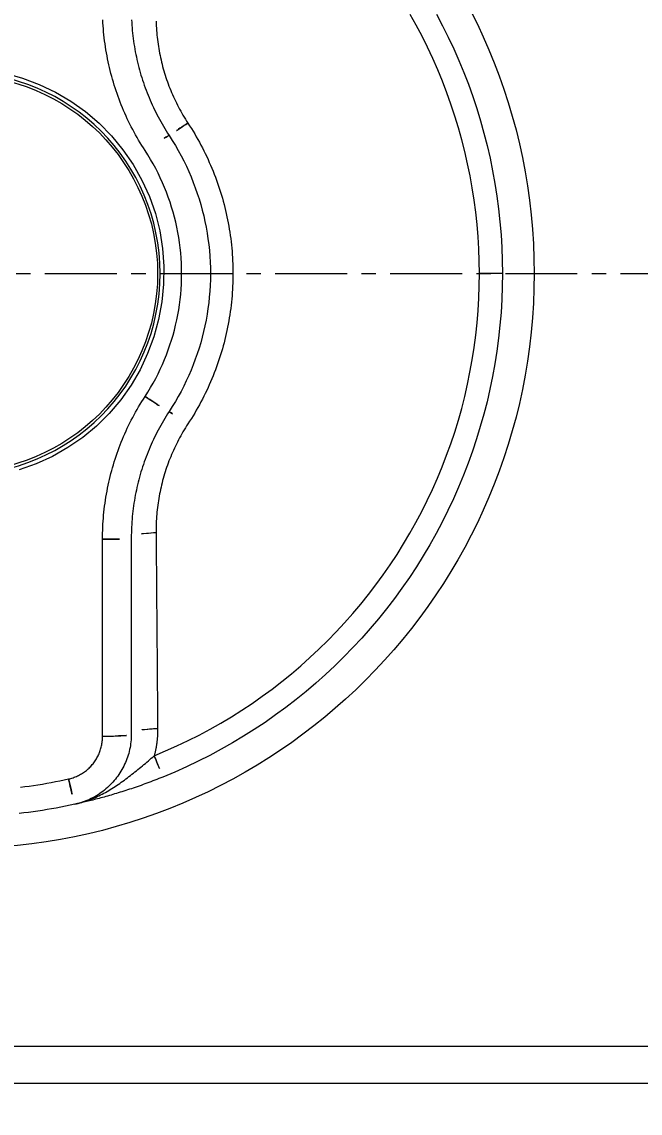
# Model space of a CAD drawing. Extents: x 16296679582 to 16296680068, y -37409616349 to -37409615993.
# Drawn here: x 16296679704.86 to 16296679726.35, y -37409616191.15 to -37409616153.18 of the extents above; entities that cross this region are included whole.
import ezdxf

# ---------------------------------------------------------------- set-up
doc = ezdxf.new("R2010")
doc.units = 0
doc.header["$LTSCALE"] = 10
doc.header["$MEASUREMENT"] = 0
doc.header["$PDMODE"] = 3
doc.header["$PDSIZE"] = -10
doc.linetypes.add('CENTER', pattern=[2, 1.25, -0.25, 0.25, -0.25])
doc.layers.get('0').update_dxf_attribs({"linetype": 'CONTINUOUS'})
doc.layers.get('DEFPOINTS').update_dxf_attribs({"linetype": 'CONTINUOUS'})
doc.layers.add('CL', color=2, linetype='CENTER')
doc.layers.add('DWG', color=7, linetype='CONTINUOUS')
doc.styles.add('Daelim Dimension', font='')
doc.styles.get('Daelim Dimension').set_extended_font_data('나눔고딕')
doc.dimstyles.new('DEFAULT', dxfattribs={"dimscale": 2, "dimtxt": 2, "dimasz": 2, "dimexe": 0, "dimexo": 2, "dimgap": 1, "dimtad": 1, "dimdec": 1, "dimzin": 9, "dimdsep": 46, "dimtxsty": 'Daelim Dimension', "dimcen": 0.5, "dimclrd": 252, "dimclre": 252, "dimclrt": 3, "dimadec": 1, "dimazin": 0, "dimtfac": 1, "dimtdec": 1, "dimtix": 1, "dimtmove": 0, "dimatfit": 3, "dimfxl": 1, "dimtolj": 1, "dimtzin": 1, "dimlwd": 9, "dimlwe": 9, "dimarcsym": 0})

# ---------------------------------------------------------------- blocks, each defined once
blk = doc.blocks.new('*D44')
at = {"color": 5, "lineweight": 9, "transparency": 16777216}
for p, q in [((16296679664.66807, -37409616157.93708), (16296679664.66807, -37409616082.79661)), ((16296679668.66807, -37409616082.79661), (16296679786.66807, -37409616082.79661)), ((16296679790.66807, -37409616157.93708), (16296679790.66807, -37409616082.79661))]:
    blk.add_line(p, q, dxfattribs=at)
at = {"color": 5, "transparency": 16777216}
for points in [[(16296679668.66807, -37409616082.12994), (16296679668.66807, -37409616083.46327), (16296679664.66807, -37409616082.79661)], [(16296679786.66807, -37409616082.12994), (16296679786.66807, -37409616083.46327), (16296679790.66807, -37409616082.79661)]]:
    blk.add_solid(points, dxfattribs=at)
at = {"layer": 'DEFPOINTS', "color": 0, "transparency": 16777216}
for p in [(16296679790.66807, -37409616082.79661), (16296679664.66807, -37409616161.93708), (16296679790.66807, -37409616161.93708)]:
    blk.add_point(p, dxfattribs=at)
at = {"color": 7, "transparency": 16777216, "insert": (16296679727.66807, -37409616076.44182), "char_height": 8, "attachment_point": 5, "style": 'Daelim Dimension'}
blk.add_mtext('\\A1;126', dxfattribs=at)
blk = doc.blocks.new('*D39')
at = {"color": 5, "lineweight": 9, "transparency": 16777216}
for p, q in [((16296679698.66807, -37409616123.93708), (16296679649.53691, -37409616123.93708)), ((16296679649.53691, -37409616127.93708), (16296679649.53691, -37409616195.93708)), ((16296679708.16807, -37409616199.93708), (16296679649.53691, -37409616199.93708))]:
    blk.add_line(p, q, dxfattribs=at)
at = {"color": 5, "transparency": 16777216}
for points in [[(16296679648.87024, -37409616127.93708), (16296679650.20357, -37409616127.93708), (16296679649.53691, -37409616123.93708)], [(16296679648.87024, -37409616195.93708), (16296679650.20357, -37409616195.93708), (16296679649.53691, -37409616199.93708)]]:
    blk.add_solid(points, dxfattribs=at)
at = {"layer": 'DEFPOINTS', "color": 0, "transparency": 16777216}
for p in [(16296679702.66807, -37409616123.93708), (16296679649.53691, -37409616199.93708), (16296679712.16807, -37409616199.93708)]:
    blk.add_point(p, dxfattribs=at)
at = {"color": 7, "transparency": 16777216, "insert": (16296679643.18212, -37409616161.93708), "char_height": 8, "attachment_point": 5, "rotation": 90, "style": 'Daelim Dimension'}
blk.add_mtext('\\A1;76', dxfattribs=at)
blk = doc.blocks.new('*D42')
at = {"color": 5, "lineweight": 9, "transparency": 16777216}
for p, q in [((16296679667.66807, -37409616157.93708), (16296679667.66807, -37409616095.18499)), ((16296679671.66807, -37409616095.18499), (16296679783.66807, -37409616095.18499)), ((16296679787.66807, -37409616157.93708), (16296679787.66807, -37409616095.18499))]:
    blk.add_line(p, q, dxfattribs=at)
at = {"color": 5, "transparency": 16777216}
for points in [[(16296679671.66807, -37409616094.51833), (16296679671.66807, -37409616095.85165), (16296679667.66807, -37409616095.18499)], [(16296679783.66807, -37409616094.51833), (16296679783.66807, -37409616095.85165), (16296679787.66807, -37409616095.18499)]]:
    blk.add_solid(points, dxfattribs=at)
at = {"layer": 'DEFPOINTS', "color": 0, "transparency": 16777216}
for p in [(16296679787.66807, -37409616095.18499), (16296679667.66807, -37409616161.93708), (16296679787.66807, -37409616161.93708)]:
    blk.add_point(p, dxfattribs=at)
at = {"color": 7, "transparency": 16777216, "insert": (16296679727.66807, -37409616088.84737), "char_height": 8, "attachment_point": 5, "style": 'Daelim Dimension'}
blk.add_mtext('\\A1;120', dxfattribs=at)

msp = doc.modelspace()

# ---------------------------------------------------------------- linework, layer by layer
at = {"layer": 'CL', "lineweight": 13, "ltscale": 0.2}
msp.add_line((16296679677.66807, -37409616161.93708), (16296679727.66807, -37409616161.93708), dxfattribs=at)
at = {"layer": 'DWG', "lineweight": 18}
for p, q in [((16296679711.41807, -37409616161.93708), (16296679712.20089, -37409616161.93708)), ((16296679721.56807, -37409616161.93708), (16296679720.76882, -37409616161.93708)), ((16296679707.66807, -37409616178.04617), (16296679707.66807, -37409616171.18214)), ((16296679708.66807, -37409616171.13287), (16296679708.66807, -37409616177.95925)), ((16296679702.66807, -37409616188.81472), (16296679752.66807, -37409616188.81472)), ((16296679752.66807, -37409616190.10881), (16296679702.66807, -37409616190.10881))]:
    msp.add_line(p, q, dxfattribs=at)
for points in [[(16296679720.76882, -37409616161.93708), (16296679720.7636, -37409616161.5101), (16296679720.74801, -37409616161.08314), (16296679720.7221, -37409616160.65643), (16296679720.68596, -37409616160.23023), (16296679720.63965, -37409616159.80479), (16296679720.58324, -37409616159.38034), (16296679720.51681, -37409616158.95714), (16296679720.44042, -37409616158.53544), (16296679720.35414, -37409616158.11547), (16296679720.25805, -37409616157.6975), (16296679720.15222, -37409616157.28176), (16296679720.03672, -37409616156.86851), (16296679719.91161, -37409616156.45798), (16296679719.77698, -37409616156.05044), (16296679719.63288, -37409616155.64612), (16296679719.4794, -37409616155.24527), (16296679719.3166, -37409616154.84814), (16296679719.14455, -37409616154.45499), (16296679718.96332, -37409616154.06603), (16296679718.77299, -37409616153.68155), (16296679718.57363, -37409616153.30177), (16296679718.3653, -37409616152.92695)], [(16296679719.2777, -37409616152.92005), (16296679719.48572, -37409616153.3148), (16296679719.68431, -37409616153.71426), (16296679719.87339, -37409616154.11823), (16296679720.0529, -37409616154.52651), (16296679720.22276, -37409616154.93891), (16296679720.3829, -37409616155.35523), (16296679720.53325, -37409616155.77528), (16296679720.67372, -37409616156.19885), (16296679720.80425, -37409616156.62576), (16296679720.92476, -37409616157.0558), (16296679721.03518, -37409616157.48878), (16296679721.13543, -37409616157.92451), (16296679721.22544, -37409616158.36278), (16296679721.30515, -37409616158.80341), (16296679721.37446, -37409616159.24618), (16296679721.43331, -37409616159.69091), (16296679721.48163, -37409616160.13741), (16296679721.51934, -37409616160.58547), (16296679721.54636, -37409616161.0349), (16296679721.56263, -37409616161.4855), (16296679721.56807, -37409616161.93708)], [(16296679709.14568, -37409616157.6574), (16296679709.08827, -37409616157.56838), (16296679709.03195, -37409616157.47878), (16296679708.97672, -37409616157.38861), (16296679708.9226, -37409616157.29787), (16296679708.86958, -37409616157.20658), (16296679708.81765, -37409616157.11475), (16296679708.76684, -37409616157.02239), (16296679708.71714, -37409616156.92951), (16296679708.66855, -37409616156.83611), (16296679708.62107, -37409616156.74222), (16296679708.57471, -37409616156.64783), (16296679708.52948, -37409616156.55296), (16296679708.48536, -37409616156.45762), (16296679708.44238, -37409616156.36181), (16296679708.40052, -37409616156.26556), (16296679708.35979, -37409616156.16885), (16296679708.3202, -37409616156.07172), (16296679708.28174, -37409616155.97417), (16296679708.24443, -37409616155.87621), (16296679708.20826, -37409616155.77784), (16296679708.17323, -37409616155.67908), (16296679708.13935, -37409616155.57993), (16296679708.10662, -37409616155.48042), (16296679708.07505, -37409616155.38054), (16296679708.04463, -37409616155.28031), (16296679708.01537, -37409616155.17973), (16296679707.98728, -37409616155.07883), (16296679707.96034, -37409616154.9776), (16296679707.93458, -37409616154.87606), (16296679707.90999, -37409616154.77422), (16296679707.88656, -37409616154.67208), (16296679707.86432, -37409616154.56966), (16296679707.84325, -37409616154.46697), (16296679707.82337, -37409616154.36401), (16296679707.80466, -37409616154.26081), (16296679707.78715, -37409616154.15736), (16296679707.77082, -37409616154.05367), (16296679707.75569, -37409616153.94977), (16296679707.74175, -37409616153.84565), (16296679707.72901, -37409616153.74133), (16296679707.71747, -37409616153.63681), (16296679707.70713, -37409616153.53211), (16296679707.698, -37409616153.42725), (16296679707.69007, -37409616153.32221), (16296679707.68336, -37409616153.21702), (16296679707.67787, -37409616153.11169)], [(16296679708.67679, -37409616153.11501), (16296679708.68168, -37409616153.20817), (16296679708.68766, -37409616153.30119), (16296679708.69471, -37409616153.39409), (16296679708.70284, -37409616153.48683), (16296679708.71204, -37409616153.57942), (16296679708.72231, -37409616153.67185), (16296679708.73365, -37409616153.76411), (16296679708.74605, -37409616153.85618), (16296679708.75952, -37409616153.94807), (16296679708.77405, -37409616154.03975), (16296679708.78963, -37409616154.13123), (16296679708.80627, -37409616154.22249), (16296679708.82396, -37409616154.31353), (16296679708.8427, -37409616154.40433), (16296679708.86249, -37409616154.49489), (16296679708.88333, -37409616154.5852), (16296679708.9052, -37409616154.67525), (16296679708.92812, -37409616154.76502), (16296679708.95207, -37409616154.85452), (16296679708.97706, -37409616154.94373), (16296679709.00308, -37409616155.03265), (16296679709.03013, -37409616155.12125), (16296679709.0582, -37409616155.20955), (16296679709.0873, -37409616155.29752), (16296679709.11742, -37409616155.38517), (16296679709.14857, -37409616155.47247), (16296679709.18072, -37409616155.55942), (16296679709.2139, -37409616155.64601), (16296679709.24808, -37409616155.73224), (16296679709.28327, -37409616155.81809), (16296679709.31947, -37409616155.90356), (16296679709.35667, -37409616155.98862), (16296679709.39488, -37409616156.0733), (16296679709.43408, -37409616156.15755), (16296679709.47428, -37409616156.24139), (16296679709.51548, -37409616156.3248), (16296679709.55766, -37409616156.40776), (16296679709.60083, -37409616156.49029), (16296679709.64499, -37409616156.57236), (16296679709.69014, -37409616156.65395), (16296679709.73626, -37409616156.73508), (16296679709.78336, -37409616156.81573), (16296679709.83144, -37409616156.89588), (16296679709.88049, -37409616156.97554), (16296679709.93051, -37409616157.05469), (16296679709.9815, -37409616157.13331)], [(16296679709.53131, -37409616153.16362), (16296679709.53393, -37409616153.24314), (16296679709.53747, -37409616153.32261), (16296679709.54192, -37409616153.40202), (16296679709.5473, -37409616153.48136), (16296679709.55359, -37409616153.56063), (16296679709.56079, -37409616153.63982), (16296679709.56891, -37409616153.7189), (16296679709.57794, -37409616153.79789), (16296679709.58789, -37409616153.87676), (16296679709.59875, -37409616153.95551), (16296679709.61052, -37409616154.03414), (16296679709.6232, -37409616154.11263), (16296679709.63679, -37409616154.19096), (16296679709.65129, -37409616154.26914), (16296679709.66671, -37409616154.34716), (16296679709.68302, -37409616154.425), (16296679709.70025, -37409616154.50266), (16296679709.71838, -37409616154.58012), (16296679709.73742, -37409616154.65739), (16296679709.75736, -37409616154.73445), (16296679709.77821, -37409616154.81129), (16296679709.79996, -37409616154.8879), (16296679709.82261, -37409616154.96428), (16296679709.84616, -37409616155.04041), (16296679709.87062, -37409616155.11629), (16296679709.89598, -37409616155.19189), (16296679709.92223, -37409616155.26724), (16296679709.94939, -37409616155.3423), (16296679709.97744, -37409616155.41707), (16296679710.00639, -37409616155.49155), (16296679710.03624, -37409616155.56571), (16296679710.06699, -37409616155.63956), (16296679710.09863, -37409616155.71308), (16296679710.13116, -37409616155.78627), (16296679710.16459, -37409616155.85912), (16296679710.19891, -37409616155.93162), (16296679710.23412, -37409616156.00375), (16296679710.27022, -37409616156.07552), (16296679710.30722, -37409616156.1469), (16296679710.34511, -37409616156.2179), (16296679710.38388, -37409616156.28851), (16296679710.42354, -37409616156.3587), (16296679710.46409, -37409616156.42849), (16296679710.50553, -37409616156.49785), (16296679710.54786, -37409616156.56677), (16296679710.59107, -37409616156.63526), (16296679710.63516, -37409616156.7033)], [(16296679704.27985, -37409616154.97188), (16296679704.88053, -37409616155.14005), (16296679705.46518, -37409616155.35971), (16296679706.02889, -37409616155.62867), (16296679706.56674, -37409616155.94476), (16296679707.07381, -37409616156.30582), (16296679707.54582, -37409616156.70951), (16296679707.98063, -37409616157.15275), (16296679708.37564, -37409616157.63219), (16296679708.72823, -37409616158.14448), (16296679709.03575, -37409616158.68628), (16296679709.29557, -37409616159.25425), (16296679709.50449, -37409616159.84445), (16296679709.65782, -37409616160.44958), (16296679709.75581, -37409616161.06471), (16296679709.79942, -37409616161.6855), (16296679709.7896, -37409616162.30757), (16296679709.72733, -37409616162.92657), (16296679709.61357, -37409616163.53812), (16296679709.44926, -37409616164.13788), (16296679709.23537, -37409616164.72147), (16296679708.97287, -37409616165.28452), (16296679708.66272, -37409616165.82269), (16296679708.30587, -37409616166.3316), (16296679707.90328, -37409616166.80689), (16296679707.459, -37409616167.24413), (16296679706.97891, -37409616167.6403), (16296679706.46675, -37409616167.99316), (16296679705.92627, -37409616168.30046), (16296679705.36119, -37409616168.55998), (16296679704.77527, -37409616168.76949)], [(16296679710.63516, -37409616156.7033), (16296679710.69589, -37409616156.79696), (16296679710.75546, -37409616156.89127), (16296679710.81388, -37409616156.98621), (16296679710.87115, -37409616157.08178), (16296679710.92726, -37409616157.17796), (16296679710.9822, -37409616157.27473), (16296679711.03598, -37409616157.3721), (16296679711.08859, -37409616157.47004), (16296679711.14004, -37409616157.56854), (16296679711.1903, -37409616157.66759), (16296679711.23939, -37409616157.76718), (16296679711.28729, -37409616157.86729), (16296679711.33402, -37409616157.96792), (16296679711.37955, -37409616158.06904), (16296679711.42389, -37409616158.17065), (16296679711.46704, -37409616158.27274), (16296679711.509, -37409616158.37528), (16296679711.54975, -37409616158.47828), (16296679711.5893, -37409616158.58172), (16296679711.62764, -37409616158.68558), (16296679711.66477, -37409616158.78985), (16296679711.70069, -37409616158.89452), (16296679711.73539, -37409616158.99958), (16296679711.76887, -37409616159.10501), (16296679711.80113, -37409616159.21081), (16296679711.83217, -37409616159.31696), (16296679711.86197, -37409616159.42344), (16296679711.89054, -37409616159.53025), (16296679711.91788, -37409616159.63737), (16296679711.94398, -37409616159.7448), (16296679711.96883, -37409616159.8525), (16296679711.99244, -37409616159.96049), (16296679712.01481, -37409616160.06874), (16296679712.03592, -37409616160.17724), (16296679712.05578, -37409616160.28597), (16296679712.07438, -37409616160.39494), (16296679712.09171, -37409616160.5041), (16296679712.10779, -37409616160.61348), (16296679712.12259, -37409616160.72305), (16296679712.13613, -37409616160.83279), (16296679712.14839, -37409616160.94269), (16296679712.15937, -37409616161.05273), (16296679712.16908, -37409616161.16293), (16296679712.1775, -37409616161.27324), (16296679712.18463, -37409616161.38367), (16296679712.19048, -37409616161.4942), (16296679712.19503, -37409616161.60482), (16296679712.19828, -37409616161.71552), (16296679712.20024, -37409616161.82627), (16296679712.20089, -37409616161.93708)], [(16296679709.9815, -37409616157.13331), (16296679710.09201, -37409616157.30602), (16296679710.19828, -37409616157.48115), (16296679710.30029, -37409616157.6586), (16296679710.39801, -37409616157.83828), (16296679710.49143, -37409616158.02008), (16296679710.58051, -37409616158.2039), (16296679710.66523, -37409616158.38964), (16296679710.74557, -37409616158.57719), (16296679710.82151, -37409616158.76646), (16296679710.89302, -37409616158.95734), (16296679710.96008, -37409616159.14973), (16296679711.02266, -37409616159.34353), (16296679711.08074, -37409616159.53863), (16296679711.1343, -37409616159.73493), (16296679711.18331, -37409616159.93234), (16296679711.22775, -37409616160.13074), (16296679711.26759, -37409616160.33005), (16296679711.30282, -37409616160.53015), (16296679711.3334, -37409616160.73094), (16296679711.35932, -37409616160.93233), (16296679711.38054, -37409616161.1342), (16296679711.39705, -37409616161.33646), (16296679711.40883, -37409616161.53901), (16296679711.41584, -37409616161.74174), (16296679711.41807, -37409616161.94456), (16296679711.41552, -37409616162.1473), (16296679711.40824, -37409616162.34983), (16296679711.39625, -37409616162.55206), (16296679711.37957, -37409616162.75388), (16296679711.35821, -37409616162.95523), (16296679711.3322, -37409616163.156), (16296679711.30157, -37409616163.35609), (16296679711.26632, -37409616163.55544), (16296679711.22648, -37409616163.75394), (16296679711.18207, -37409616163.9515), (16296679711.13311, -37409616164.14803), (16296679711.07963, -37409616164.34344), (16296679711.02163, -37409616164.53764), (16296679710.95915, -37409616164.73055), (16296679710.8922, -37409616164.92206), (16296679710.82081, -37409616165.11209), (16296679710.74499, -37409616165.30056), (16296679710.66476, -37409616165.48736), (16296679710.58014, -37409616165.67241), (16296679710.49116, -37409616165.85561), (16296679710.39784, -37409616166.03689), (16296679710.30019, -37409616166.21614), (16296679710.19824, -37409616166.39328), (16296679710.092, -37409616166.56821), (16296679709.9815, -37409616166.74085)], [(16296679709.14568, -37409616166.21387), (16296679709.24365, -37409616166.05997), (16296679709.33782, -37409616165.90405), (16296679709.42818, -37409616165.74617), (16296679709.51472, -37409616165.58643), (16296679709.59742, -37409616165.4249), (16296679709.67626, -37409616165.26167), (16296679709.75122, -37409616165.0968), (16296679709.82228, -37409616164.93039), (16296679709.88944, -37409616164.76251), (16296679709.95267, -37409616164.59325), (16296679710.01195, -37409616164.42268), (16296679710.06727, -37409616164.25088), (16296679710.11861, -37409616164.07793), (16296679710.16596, -37409616163.90392), (16296679710.20929, -37409616163.72891), (16296679710.24859, -37409616163.55301), (16296679710.28384, -37409616163.37627), (16296679710.31503, -37409616163.19879), (16296679710.34213, -37409616163.02064), (16296679710.36514, -37409616162.8419), (16296679710.38403, -37409616162.66266), (16296679710.39878, -37409616162.48299), (16296679710.40938, -37409616162.30297), (16296679710.41582, -37409616162.12269), (16296679710.41807, -37409616161.94222), (16296679710.4161, -37409616161.76169), (16296679710.4099, -37409616161.58123), (16296679710.39948, -37409616161.40092), (16296679710.38488, -37409616161.22087), (16296679710.3661, -37409616161.04116), (16296679710.34318, -37409616160.86189), (16296679710.31612, -37409616160.68312), (16296679710.28495, -37409616160.50497), (16296679710.2497, -37409616160.32753), (16296679710.21037, -37409616160.15087), (16296679710.16699, -37409616159.9751), (16296679710.11958, -37409616159.80029), (16296679710.06816, -37409616159.62656), (16296679710.01275, -37409616159.45397), (16296679709.95337, -37409616159.28263), (16296679709.89005, -37409616159.11262), (16296679709.82279, -37409616158.94403), (16296679709.75162, -37409616158.77695), (16296679709.67657, -37409616158.61149), (16296679709.59764, -37409616158.44771), (16296679709.51487, -37409616158.28572), (16296679709.42826, -37409616158.1256), (16296679709.33785, -37409616157.96745), (16296679709.24365, -37409616157.81136), (16296679709.14568, -37409616157.6574)], [(16296679709.46416, -37409616178.71343), (16296679709.86187, -37409616178.54672), (16296679710.25497, -37409616178.37074), (16296679710.64331, -37409616178.18559), (16296679711.02673, -37409616177.99144), (16296679711.40508, -37409616177.7884), (16296679711.77819, -37409616177.57661), (16296679712.14593, -37409616177.35622), (16296679712.50813, -37409616177.12733), (16296679712.86464, -37409616176.89009), (16296679713.2153, -37409616176.64464), (16296679713.55996, -37409616176.3911), (16296679713.89846, -37409616176.12961), (16296679714.23066, -37409616175.8603), (16296679714.5564, -37409616175.5833), (16296679714.87551, -37409616175.29875), (16296679715.18785, -37409616175.00678), (16296679715.49327, -37409616174.70752), (16296679715.7916, -37409616174.40111), (16296679716.0827, -37409616174.08768), (16296679716.3664, -37409616173.76735), (16296679716.64256, -37409616173.44027), (16296679716.91102, -37409616173.10657), (16296679717.17163, -37409616172.76637), (16296679717.42422, -37409616172.41982), (16296679717.66866, -37409616172.06705), (16296679717.90468, -37409616171.70835), (16296679718.13209, -37409616171.34411), (16296679718.35077, -37409616170.97457), (16296679718.56062, -37409616170.59998), (16296679718.76153, -37409616170.22057), (16296679718.95339, -37409616169.83662), (16296679719.13609, -37409616169.44833), (16296679719.30953, -37409616169.05598), (16296679719.4736, -37409616168.65981), (16296679719.62818, -37409616168.26006), (16296679719.77318, -37409616167.85698), (16296679719.90849, -37409616167.45081), (16296679720.03403, -37409616167.04155), (16296679720.14991, -37409616166.62811), (16296679720.2561, -37409616166.21076), (16296679720.35253, -37409616165.79002), (16296679720.43912, -37409616165.36642), (16296679720.51579, -37409616164.94047), (16296679720.58248, -37409616164.5127), (16296679720.63911, -37409616164.08363), (16296679720.68561, -37409616163.65378), (16296679720.7219, -37409616163.22368), (16296679720.74792, -37409616162.79385), (16296679720.76358, -37409616162.36481), (16296679720.76882, -37409616161.93708)], [(16296679721.56807, -37409616161.93708), (16296679721.56258, -37409616162.38895), (16296679721.54617, -37409616162.84006), (16296679721.51891, -37409616163.29022), (16296679721.48088, -37409616163.7392), (16296679721.43216, -37409616164.18679), (16296679721.37282, -37409616164.63277), (16296679721.30295, -37409616165.07693), (16296679721.22261, -37409616165.51906), (16296679721.13189, -37409616165.95893), (16296679721.03086, -37409616166.39632), (16296679720.9196, -37409616166.83104), (16296679720.79819, -37409616167.26286), (16296679720.66671, -37409616167.69155), (16296679720.52522, -37409616168.11692), (16296679720.37382, -37409616168.53873), (16296679720.21257, -37409616168.95679), (16296679720.04156, -37409616169.37086), (16296679719.86086, -37409616169.78075), (16296679719.67054, -37409616170.18622), (16296679719.47069, -37409616170.58706), (16296679719.26138, -37409616170.98307), (16296679719.0427, -37409616171.37402), (16296679718.81471, -37409616171.75969), (16296679718.57749, -37409616172.13988), (16296679718.33113, -37409616172.51436), (16296679718.0759, -37409616172.88271), (16296679717.81214, -37409616173.24457), (16296679717.54003, -37409616173.59978), (16296679717.25971, -37409616173.94823), (16296679716.97136, -37409616174.28975), (16296679716.67512, -37409616174.62422), (16296679716.37117, -37409616174.9515), (16296679716.05967, -37409616175.27145), (16296679715.74077, -37409616175.58392), (16296679715.41463, -37409616175.88879), (16296679715.08143, -37409616176.18591), (16296679714.74131, -37409616176.47514), (16296679714.39445, -37409616176.75635), (16296679714.04099, -37409616177.02939), (16296679713.68111, -37409616177.29412), (16296679713.31497, -37409616177.55042), (16296679712.94272, -37409616177.79813), (16296679712.56453, -37409616178.03713), (16296679712.18056, -37409616178.26727), (16296679711.79097, -37409616178.48841), (16296679711.39591, -37409616178.70041), (16296679710.99557, -37409616178.90314), (16296679710.59008, -37409616179.09646), (16296679710.17962, -37409616179.28022), (16296679709.76435, -37409616179.45429)], [(16296679712.20089, -37409616161.93708), (16296679712.20024, -37409616162.04789), (16296679712.19828, -37409616162.15865), (16296679712.19503, -37409616162.26934), (16296679712.19048, -37409616162.37996), (16296679712.18463, -37409616162.49049), (16296679712.1775, -37409616162.60092), (16296679712.16908, -37409616162.71124), (16296679712.15937, -37409616162.82143), (16296679712.14839, -37409616162.93148), (16296679712.13613, -37409616163.04138), (16296679712.12259, -37409616163.15112), (16296679712.10779, -37409616163.26069), (16296679712.09171, -37409616163.37006), (16296679712.07438, -37409616163.47923), (16296679712.05578, -37409616163.5882), (16296679712.03592, -37409616163.69693), (16296679712.01481, -37409616163.80543), (16296679711.99245, -37409616163.91367), (16296679711.96884, -37409616164.02166), (16296679711.94398, -37409616164.12937), (16296679711.91788, -37409616164.23679), (16296679711.89055, -37409616164.34391), (16296679711.86197, -37409616164.45072), (16296679711.83217, -37409616164.55721), (16296679711.80114, -37409616164.66335), (16296679711.76888, -37409616164.76915), (16296679711.73539, -37409616164.87458), (16296679711.70069, -37409616164.97964), (16296679711.66477, -37409616165.08431), (16296679711.62764, -37409616165.18858), (16296679711.5893, -37409616165.29244), (16296679711.54975, -37409616165.39587), (16296679711.509, -37409616165.49887), (16296679711.46705, -37409616165.60142), (16296679711.4239, -37409616165.70351), (16296679711.37955, -37409616165.80511), (16296679711.33402, -37409616165.90624), (16296679711.2873, -37409616166.00687), (16296679711.23939, -37409616166.10698), (16296679711.19031, -37409616166.20657), (16296679711.14004, -37409616166.30562), (16296679711.0886, -37409616166.40411), (16296679711.03599, -37409616166.50205), (16296679710.98221, -37409616166.59942), (16296679710.92726, -37409616166.6962), (16296679710.87115, -37409616166.79238), (16296679710.81388, -37409616166.88795), (16296679710.75546, -37409616166.98289), (16296679710.69589, -37409616167.0772), (16296679710.63516, -37409616167.17086)], [(16296679707.66807, -37409616171.18214), (16296679707.66869, -37409616171.07633), (16296679707.67052, -37409616170.97063), (16296679707.67359, -37409616170.86503), (16296679707.67787, -37409616170.75956), (16296679707.68336, -37409616170.65422), (16296679707.69008, -37409616170.54903), (16296679707.698, -37409616170.44399), (16296679707.70713, -37409616170.33912), (16296679707.71747, -37409616170.23441), (16296679707.72901, -37409616170.1299), (16296679707.74175, -37409616170.02557), (16296679707.75569, -37409616169.92145), (16296679707.77083, -37409616169.81754), (16296679707.78715, -37409616169.71386), (16296679707.80467, -37409616169.6104), (16296679707.82337, -37409616169.50719), (16296679707.84326, -37409616169.40424), (16296679707.86433, -37409616169.30155), (16296679707.88657, -37409616169.19913), (16296679707.90999, -37409616169.09699), (16296679707.93459, -37409616168.99515), (16296679707.96035, -37409616168.89361), (16296679707.98729, -37409616168.79238), (16296679708.01538, -37409616168.69147), (16296679708.04464, -37409616168.5909), (16296679708.07506, -37409616168.49068), (16296679708.10663, -37409616168.3908), (16296679708.13936, -37409616168.29128), (16296679708.17324, -37409616168.19215), (16296679708.20827, -37409616168.09338), (16296679708.24444, -37409616167.99502), (16296679708.28176, -37409616167.89706), (16296679708.32021, -37409616167.79951), (16296679708.3598, -37409616167.70238), (16296679708.40053, -37409616167.60567), (16296679708.44239, -37409616167.50942), (16296679708.48537, -37409616167.41362), (16296679708.52949, -37409616167.31828), (16296679708.57473, -37409616167.22341), (16296679708.62108, -37409616167.12903), (16296679708.66856, -37409616167.03513), (16296679708.71715, -37409616166.94174), (16296679708.76685, -37409616166.84886), (16296679708.81766, -37409616166.7565), (16296679708.86958, -37409616166.66467), (16296679708.92261, -37409616166.57339), (16296679708.97673, -37409616166.48266), (16296679709.03195, -37409616166.39249), (16296679709.08827, -37409616166.30289), (16296679709.14568, -37409616166.21387)], [(16296679709.9815, -37409616166.74085), (16296679709.93052, -37409616166.81947), (16296679709.8805, -37409616166.89861), (16296679709.83145, -37409616166.97826), (16296679709.78337, -37409616167.05841), (16296679709.73627, -37409616167.13905), (16296679709.69015, -37409616167.22018), (16296679709.64501, -37409616167.30178), (16296679709.60085, -37409616167.38384), (16296679709.55768, -37409616167.46636), (16296679709.5155, -37409616167.54932), (16296679709.4743, -37409616167.63273), (16296679709.4341, -37409616167.71656), (16296679709.3949, -37409616167.80082), (16296679709.3567, -37409616167.88548), (16296679709.31949, -37409616167.97055), (16296679709.28329, -37409616168.05602), (16296679709.2481, -37409616168.14186), (16296679709.21392, -37409616168.22808), (16296679709.18075, -37409616168.31467), (16296679709.14859, -37409616168.40163), (16296679709.11744, -37409616168.48892), (16296679709.08732, -37409616168.57656), (16296679709.05822, -37409616168.66454), (16296679709.03015, -37409616168.75283), (16296679709.0031, -37409616168.84144), (16296679708.97708, -37409616168.93036), (16296679708.95209, -37409616169.01957), (16296679708.92813, -37409616169.10906), (16296679708.90522, -37409616169.19884), (16296679708.88334, -37409616169.28889), (16296679708.86251, -37409616169.3792), (16296679708.84272, -37409616169.46976), (16296679708.82397, -37409616169.56056), (16296679708.80628, -37409616169.6516), (16296679708.78964, -37409616169.74287), (16296679708.77406, -37409616169.83434), (16296679708.75953, -37409616169.92603), (16296679708.74606, -37409616170.01792), (16296679708.73366, -37409616170.11), (16296679708.72232, -37409616170.20226), (16296679708.71204, -37409616170.29469), (16296679708.70284, -37409616170.38728), (16296679708.69471, -37409616170.48003), (16296679708.68766, -37409616170.57293), (16296679708.68169, -37409616170.66596), (16296679708.67679, -37409616170.75912), (16296679708.67298, -37409616170.8524), (16296679708.67026, -37409616170.94579), (16296679708.66862, -37409616171.03928), (16296679708.66807, -37409616171.13287)], [(16296679710.63516, -37409616167.17086), (16296679710.59106, -37409616167.23891), (16296679710.54784, -37409616167.30741), (16296679710.5055, -37409616167.37635), (16296679710.46406, -37409616167.44572), (16296679710.4235, -37409616167.51551), (16296679710.38383, -37409616167.58572), (16296679710.34505, -37409616167.65632), (16296679710.30716, -37409616167.72732), (16296679710.27016, -37409616167.79871), (16296679710.23405, -37409616167.87047), (16296679710.19883, -37409616167.9426), (16296679710.16451, -37409616168.01509), (16296679710.13108, -37409616168.08793), (16296679710.09855, -37409616168.16112), (16296679710.06691, -37409616168.23463), (16296679710.03616, -37409616168.30847), (16296679710.00631, -37409616168.38263), (16296679709.97736, -37409616168.45709), (16296679709.94931, -37409616168.53185), (16296679709.92215, -37409616168.6069), (16296679709.8959, -37409616168.68223), (16296679709.87054, -37409616168.75784), (16296679709.84609, -37409616168.83369), (16296679709.82254, -37409616168.90981), (16296679709.79989, -37409616168.98618), (16296679709.77814, -37409616169.06278), (16296679709.7573, -37409616169.13961), (16296679709.73736, -37409616169.21665), (16296679709.71832, -37409616169.29391), (16296679709.7002, -37409616169.37137), (16296679709.68297, -37409616169.44902), (16296679709.66666, -37409616169.52686), (16296679709.65125, -37409616169.60487), (16296679709.63675, -37409616169.68304), (16296679709.62317, -37409616169.76138), (16296679709.61049, -37409616169.83986), (16296679709.59872, -37409616169.91848), (16296679709.58787, -37409616169.99723), (16296679709.57792, -37409616170.07611), (16296679709.56889, -37409616170.1551), (16296679709.56078, -37409616170.23419), (16296679709.55357, -37409616170.31339), (16296679709.54729, -37409616170.39266), (16296679709.54192, -37409616170.47202), (16296679709.53746, -37409616170.55144), (16296679709.53392, -37409616170.63093), (16296679709.53131, -37409616170.71046), (16296679709.5296, -37409616170.79005), (16296679709.52882, -37409616170.86966), (16296679709.52896, -37409616170.9493)], [(16296679709.52896, -37409616170.9493), (16296679709.52999, -37409616171.08601), (16296679709.53103, -37409616171.22269), (16296679709.53207, -37409616171.35934), (16296679709.53311, -37409616171.49594), (16296679709.53416, -37409616171.63251), (16296679709.53521, -37409616171.76906), (16296679709.53626, -37409616171.90557), (16296679709.53732, -37409616172.04205), (16296679709.53837, -37409616172.17851), (16296679709.53944, -37409616172.31494), (16296679709.5405, -37409616172.45134), (16296679709.54157, -37409616172.58772), (16296679709.54264, -37409616172.72408), (16296679709.54371, -37409616172.8604), (16296679709.54478, -37409616172.99672), (16296679709.54586, -37409616173.13301), (16296679709.54694, -37409616173.26929), (16296679709.54802, -37409616173.40556), (16296679709.5491, -37409616173.5418), (16296679709.55019, -37409616173.67803), (16296679709.55128, -37409616173.81425), (16296679709.55237, -37409616173.95046), (16296679709.55346, -37409616174.08667), (16296679709.55455, -37409616174.22286), (16296679709.55565, -37409616174.35905), (16296679709.55675, -37409616174.49523), (16296679709.55785, -37409616174.63142), (16296679709.55895, -37409616174.76759), (16296679709.56006, -37409616174.90377), (16296679709.56117, -37409616175.03995), (16296679709.56228, -37409616175.17612), (16296679709.56339, -37409616175.31231), (16296679709.56451, -37409616175.4485), (16296679709.56562, -37409616175.58469), (16296679709.56674, -37409616175.7209), (16296679709.56786, -37409616175.85712), (16296679709.56899, -37409616175.99334), (16296679709.57011, -37409616176.12957), (16296679709.57124, -37409616176.26582), (16296679709.57237, -37409616176.40208), (16296679709.57351, -37409616176.53837), (16296679709.57464, -37409616176.67467), (16296679709.57578, -37409616176.81098), (16296679709.57692, -37409616176.94732), (16296679709.57806, -37409616177.08368), (16296679709.5792, -37409616177.22006), (16296679709.58035, -37409616177.35648), (16296679709.5815, -37409616177.49291), (16296679709.58265, -37409616177.62937), (16296679709.5838, -37409616177.76586)], [(16296679706.48819, -37409616179.5197), (16296679706.52786, -37409616179.51041), (16296679706.56732, -37409616179.49999), (16296679706.60654, -37409616179.48849), (16296679706.64548, -37409616179.47589), (16296679706.68409, -37409616179.46224), (16296679706.72233, -37409616179.44754), (16296679706.76016, -37409616179.43182), (16296679706.79754, -37409616179.41508), (16296679706.83442, -37409616179.39735), (16296679706.87076, -37409616179.37865), (16296679706.90652, -37409616179.35899), (16296679706.94166, -37409616179.33839), (16296679706.97618, -37409616179.31685), (16296679707.01013, -37409616179.29433), (16296679707.04351, -37409616179.27084), (16296679707.07628, -37409616179.24643), (16296679707.1084, -37409616179.22112), (16296679707.13984, -37409616179.19494), (16296679707.17057, -37409616179.16792), (16296679707.20056, -37409616179.1401), (16296679707.22977, -37409616179.1115), (16296679707.25817, -37409616179.08214), (16296679707.28572, -37409616179.05207), (16296679707.3124, -37409616179.02132), (16296679707.33817, -37409616178.9899), (16296679707.36308, -37409616178.95776), (16296679707.38715, -37409616178.9249), (16296679707.41035, -37409616178.89134), (16296679707.43265, -37409616178.85715), (16296679707.45405, -37409616178.82234), (16296679707.47451, -37409616178.78697), (16296679707.49402, -37409616178.75107), (16296679707.51256, -37409616178.71467), (16296679707.53011, -37409616178.67782), (16296679707.54663, -37409616178.64056), (16296679707.56212, -37409616178.60292), (16296679707.57656, -37409616178.56494), (16296679707.58992, -37409616178.52663), (16296679707.60226, -37409616178.48792), (16296679707.61356, -37409616178.44881), (16296679707.62382, -37409616178.40936), (16296679707.63303, -37409616178.36962), (16296679707.64118, -37409616178.32963), (16296679707.64827, -37409616178.28942), (16296679707.65429, -37409616178.24905), (16296679707.65924, -37409616178.20856), (16296679707.66309, -37409616178.16798), (16296679707.66585, -37409616178.12736), (16296679707.66752, -37409616178.08675), (16296679707.66807, -37409616178.04617)], [(16296679708.66807, -37409616177.95925), (16296679708.66714, -37409616178.0267), (16296679708.66435, -37409616178.09424), (16296679708.65971, -37409616178.16177), (16296679708.65324, -37409616178.22925), (16296679708.64496, -37409616178.29658), (16296679708.63486, -37409616178.3637), (16296679708.62297, -37409616178.43053), (16296679708.6093, -37409616178.49702), (16296679708.59386, -37409616178.56306), (16296679708.57666, -37409616178.62862), (16296679708.55772, -37409616178.69359), (16296679708.53705, -37409616178.75791), (16296679708.51466, -37409616178.82154), (16296679708.49047, -37409616178.88461), (16296679708.46453, -37409616178.94711), (16296679708.43685, -37409616179.00897), (16296679708.40748, -37409616179.07013), (16296679708.37645, -37409616179.13052), (16296679708.3438, -37409616179.19009), (16296679708.30956, -37409616179.24876), (16296679708.27378, -37409616179.30647), (16296679708.23648, -37409616179.36315), (16296679708.19771, -37409616179.41875), (16296679708.1575, -37409616179.4732), (16296679708.11588, -37409616179.52642), (16296679708.07284, -37409616179.57845), (16296679708.0283, -37409616179.62936), (16296679707.9823, -37409616179.67912), (16296679707.93492, -37409616179.72768), (16296679707.8862, -37409616179.77499), (16296679707.8362, -37409616179.82101), (16296679707.78497, -37409616179.86567), (16296679707.73257, -37409616179.90894), (16296679707.67907, -37409616179.95075), (16296679707.6245, -37409616179.99107), (16296679707.56893, -37409616180.02985), (16296679707.51241, -37409616180.06702), (16296679707.45498, -37409616180.10258), (16296679707.39652, -37409616180.13657), (16296679707.33704, -37409616180.16901), (16296679707.27662, -37409616180.19986), (16296679707.21531, -37409616180.2291), (16296679707.1532, -37409616180.25671), (16296679707.09035, -37409616180.28265), (16296679707.02683, -37409616180.30688), (16296679706.96271, -37409616180.3294), (16296679706.89806, -37409616180.35016), (16296679706.83295, -37409616180.36914), (16296679706.76744, -37409616180.38632), (16296679706.70161, -37409616180.40166)], [(16296679709.5838, -37409616177.76586), (16296679709.58391, -37409616177.78491), (16296679709.58392, -37409616177.80397), (16296679709.58382, -37409616177.82304), (16296679709.58363, -37409616177.84211), (16296679709.58332, -37409616177.86119), (16296679709.58292, -37409616177.88028), (16296679709.58241, -37409616177.89937), (16296679709.5818, -37409616177.91846), (16296679709.58109, -37409616177.93756), (16296679709.58028, -37409616177.95667), (16296679709.57936, -37409616177.97577), (16296679709.57834, -37409616177.99487), (16296679709.57722, -37409616178.01398), (16296679709.576, -37409616178.03308), (16296679709.57467, -37409616178.05219), (16296679709.57324, -37409616178.07128), (16296679709.57171, -37409616178.09039), (16296679709.57008, -37409616178.10947), (16296679709.56835, -37409616178.12856), (16296679709.56651, -37409616178.14764), (16296679709.56457, -37409616178.16672), (16296679709.56253, -37409616178.18579), (16296679709.56039, -37409616178.20485), (16296679709.55815, -37409616178.2239), (16296679709.5558, -37409616178.24294), (16296679709.55335, -37409616178.26198), (16296679709.5508, -37409616178.281), (16296679709.54815, -37409616178.3), (16296679709.54539, -37409616178.319), (16296679709.54254, -37409616178.33798), (16296679709.53959, -37409616178.35695), (16296679709.53653, -37409616178.3759), (16296679709.53337, -37409616178.39483), (16296679709.53011, -37409616178.41375), (16296679709.52674, -37409616178.43265), (16296679709.52328, -37409616178.45153), (16296679709.51971, -37409616178.47039), (16296679709.51605, -37409616178.48923), (16296679709.51228, -37409616178.50805), (16296679709.50841, -37409616178.52685), (16296679709.50444, -37409616178.54562), (16296679709.50037, -37409616178.56438), (16296679709.4962, -37409616178.5831), (16296679709.49192, -37409616178.6018), (16296679709.48755, -37409616178.62048), (16296679709.48307, -37409616178.63912), (16296679709.4785, -37409616178.65775), (16296679709.47382, -37409616178.67634), (16296679709.46904, -37409616178.6949), (16296679709.46416, -37409616178.71343)], [(16296679706.70161, -37409616180.40166), (16296679706.76381, -37409616180.38744), (16296679706.82567, -37409616180.37207), (16296679706.88718, -37409616180.35557), (16296679706.94835, -37409616180.33794), (16296679707.00918, -37409616180.31921), (16296679707.06968, -37409616180.29942), (16296679707.12984, -37409616180.27857), (16296679707.18967, -37409616180.25668), (16296679707.24918, -37409616180.23379), (16296679707.30836, -37409616180.2099), (16296679707.36721, -37409616180.18504), (16296679707.42574, -37409616180.15924), (16296679707.48395, -37409616180.13251), (16296679707.54185, -37409616180.10487), (16296679707.59944, -37409616180.07634), (16296679707.65671, -37409616180.04694), (16296679707.71367, -37409616180.01671), (16296679707.77033, -37409616179.98564), (16296679707.82669, -37409616179.95378), (16296679707.88274, -37409616179.92113), (16296679707.9385, -37409616179.88773), (16296679707.99396, -37409616179.85358), (16296679708.04912, -37409616179.81872), (16296679708.10399, -37409616179.78316), (16296679708.15858, -37409616179.74692), (16296679708.2129, -37409616179.71009), (16296679708.26697, -37409616179.67275), (16296679708.3208, -37409616179.63492), (16296679708.37441, -37409616179.59661), (16296679708.4278, -37409616179.55785), (16296679708.48098, -37409616179.51865), (16296679708.53396, -37409616179.47903), (16296679708.58676, -37409616179.439), (16296679708.63937, -37409616179.39857), (16296679708.69181, -37409616179.35779), (16296679708.74408, -37409616179.31665), (16296679708.79621, -37409616179.27518), (16296679708.84819, -37409616179.23338), (16296679708.90004, -37409616179.19129), (16296679708.95176, -37409616179.14892), (16296679709.00337, -37409616179.10628), (16296679709.05487, -37409616179.06339), (16296679709.10627, -37409616179.02027), (16296679709.15759, -37409616178.97694), (16296679709.20883, -37409616178.93341), (16296679709.25999, -37409616178.8897), (16296679709.3111, -37409616178.84583), (16296679709.36216, -37409616178.80182), (16296679709.41318, -37409616178.75768), (16296679709.46416, -37409616178.71343)], [(16296679704.81332, -37409616179.80534), (16296679704.96612, -37409616179.78603), (16296679705.11883, -37409616179.76539), (16296679705.27144, -37409616179.74342), (16296679705.42395, -37409616179.72011), (16296679705.57636, -37409616179.69547), (16296679705.72865, -37409616179.66951), (16296679705.88082, -37409616179.64221), (16296679706.03287, -37409616179.61358), (16296679706.18478, -37409616179.58362), (16296679706.33656, -37409616179.55232), (16296679706.48819, -37409616179.5197)], [(16296679709.76435, -37409616179.45429), (16296679709.69558, -37409616179.48199), (16296679709.62665, -37409616179.50943), (16296679709.55759, -37409616179.5366), (16296679709.48846, -37409616179.56348), (16296679709.41931, -37409616179.59007), (16296679709.35018, -37409616179.61634), (16296679709.28113, -37409616179.64229), (16296679709.21219, -37409616179.66788), (16296679709.14342, -37409616179.69312), (16296679709.07486, -37409616179.71799), (16296679709.00657, -37409616179.74246), (16296679708.93859, -37409616179.76654), (16296679708.87096, -37409616179.7902), (16296679708.80375, -37409616179.81342), (16296679708.73688, -37409616179.83623), (16296679708.67027, -37409616179.85867), (16296679708.604, -37409616179.88072), (16296679708.53808, -37409616179.90239), (16296679708.47255, -37409616179.92366), (16296679708.40743, -37409616179.94453), (16296679708.34276, -37409616179.96502), (16296679708.27855, -37409616179.98511), (16296679708.21483, -37409616180.00479), (16296679708.15163, -37409616180.02408), (16296679708.08899, -37409616180.04296), (16296679708.02692, -37409616180.06143), (16296679707.96545, -37409616180.07951), (16296679707.90461, -37409616180.09716), (16296679707.84443, -37409616180.11441), (16296679707.78494, -37409616180.13125), (16296679707.72604, -37409616180.14772), (16296679707.66771, -37409616180.16384), (16296679707.60994, -37409616180.1796), (16296679707.55272, -37409616180.19502), (16296679707.49605, -37409616180.21011), (16296679707.43989, -37409616180.22487), (16296679707.38424, -37409616180.2393), (16296679707.3291, -37409616180.25343), (16296679707.27444, -37409616180.26726), (16296679707.22025, -37409616180.28079), (16296679707.16653, -37409616180.29404), (16296679707.11325, -37409616180.307), (16296679707.0604, -37409616180.31969), (16296679707.00798, -37409616180.33213), (16296679706.95597, -37409616180.34431), (16296679706.90435, -37409616180.35624), (16296679706.85312, -37409616180.36793), (16296679706.80226, -37409616180.37939), (16296679706.75176, -37409616180.39063), (16296679706.70161, -37409616180.40166)], [(16296679706.70161, -37409616180.40166), (16296679706.54149, -37409616180.43592), (16296679706.38122, -37409616180.46878), (16296679706.22081, -37409616180.50024), (16296679706.06026, -37409616180.53031), (16296679705.89958, -37409616180.55898), (16296679705.73877, -37409616180.58625), (16296679705.57785, -37409616180.61212), (16296679705.41681, -37409616180.6366), (16296679705.25567, -37409616180.65967), (16296679705.09443, -37409616180.68134), (16296679704.93309, -37409616180.70162), (16296679704.77167, -37409616180.7205)]]:
    msp.add_lwpolyline(points, dxfattribs=at)
for radius in [20, 6.91364715189873]:
    msp.add_circle((16296679702.66807, -37409616161.93708), radius, dxfattribs=at)
at = {"layer": 'DWG', "lineweight": 18, "extrusion": (0, 0, -1)}
msp.add_circle((-16296679702.66807, -37409616161.93708), 7, dxfattribs=at)
at = {"layer": 'DWG', "lineweight": 18}
for centre, major_axis, ratio, start_param, end_param in [((16296679710.81733, -37409616156.58431), (-0.8358208955223871, -0.5490022136641658), 0.0005628680594207178, 4.931726330508605, 6.283185307178008), ((16296679709.14568, -37409616157.68231), (-0.8358208955223871, -0.5490022136641658), 0.02082162684777672, 3.141592653589836, 4.698713315354823), ((16296679709.14568, -37409616166.19185), (-0.8358208955223878, 0.5490022136641651), 0.01840880804490757, 1.582887414626607, 3.141592653589866), ((16296679710.81733, -37409616167.28986), (-0.8358208955223878, 0.5490022136641651), 0.0005628680594218174, 0, 1.351458976670567), ((16296679707.66807, -37409616171.13287), (-1, 1.83697019872103e-16), 0.04927432776655547, 1.570796326794897, 3.141592653589793), ((16296679709.66807, -37409616171.13287), (-1, 1.83697019872103e-16), 0.1853670301178238, 4.851949954669604, 6.283185307179586), ((16296679707.66807, -37409616177.95925), (-1, 1.83697019872103e-16), 0.08692376025163166, 1.570796326794896, 3.141592653589834), ((16296679709.66807, -37409616177.95925), (-1, 1.83697019872103e-16), 0.1940801974196424, 4.796756987674734, 6.283185307179586), ((16296679709.38889, -37409616178.52746), (0.3754645043479089, -0.9268367741812898), 5.940042182667605e-05, 4.914390801542264, 6.283185307179586), ((16296679706.48819, -37409616179.4247), (-0.2134146341463412, 0.9769617156942146), 0.02036359597791296, 1.663747427845635, 3.141592653589815)]:
    msp.add_ellipse(centre, major_axis=major_axis, ratio=ratio, start_param=start_param, end_param=end_param, dxfattribs=at)

# ---------------------------------------------------------------- dimensions: what is measured, and where the dimension line sits
dim = msp.add_linear_dim(base=(16296679790.66807, -37409616082.79661), p1=(16296679664.66807, -37409616161.93708), p2=(16296679790.66807, -37409616161.93708), dimstyle='DEFAULT', override={"dimtxt": 4, "dimclrd": 5, "dimclre": 5, "dimclrt": 7})
dim.commit()
dim.dimension.update_dxf_attribs({"geometry": '*D44', "text_midpoint": (16296679727.66807, -37409616082.79661), "dimtype": 160})
dim = msp.add_linear_dim(base=(16296679787.66807, -37409616095.18499), p1=(16296679667.66807, -37409616161.93708), p2=(16296679787.66807, -37409616161.93708), dimstyle='DEFAULT', override={"dimtxt": 4, "dimclrd": 5, "dimclre": 5, "dimclrt": 7})
dim.commit()
dim.dimension.update_dxf_attribs({"geometry": '*D42', "text_midpoint": (16296679727.66807, -37409616088.84737)})
dim = msp.add_linear_dim(base=(16296679649.53691, -37409616199.93708), p1=(16296679702.66807, -37409616123.93708), p2=(16296679712.16807, -37409616199.93708), angle=90, dimstyle='DEFAULT', override={"dimtxt": 4, "dimclrd": 5, "dimclre": 5, "dimclrt": 7})
dim.commit()
dim.dimension.update_dxf_attribs({"geometry": '*D39', "text_midpoint": (16296679643.18212, -37409616161.93708)})

doc.saveas('drawing.dxf')
